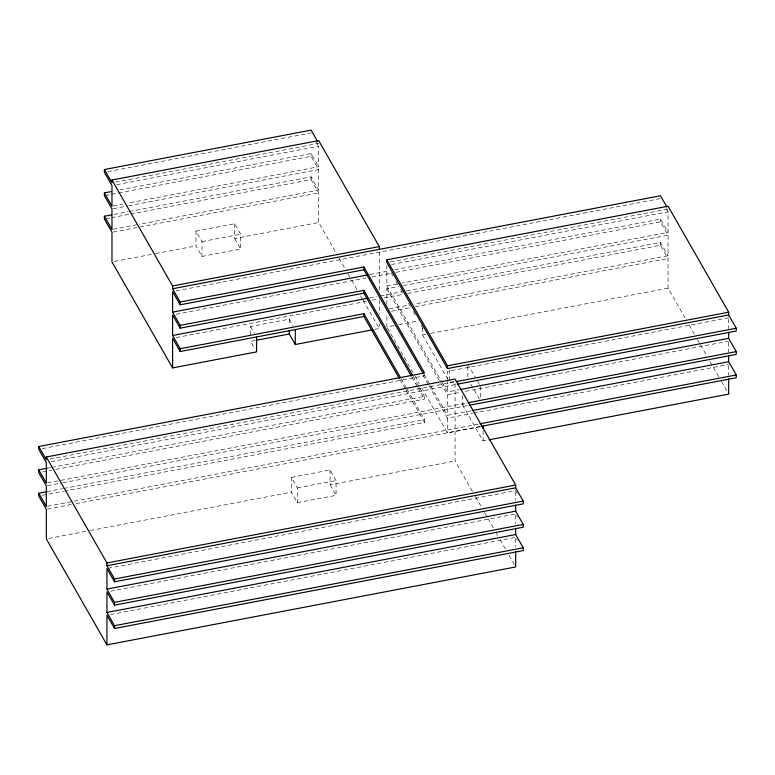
<?xml version="1.0" encoding="UTF-8"?>
<svg xmlns="http://www.w3.org/2000/svg" width="775" height="775" viewBox="0 0 775 775"><rect width="100%" height="100%" fill="white"/><g stroke="black" fill="none" stroke-linecap="round" stroke-linejoin="round"><path stroke-width="0.58" stroke-dasharray="3.88 2.91" d="M107.957 171.643L311.095 132.922M115.543 182.106L318.68 143.385M116.725 184.673L318.68 146.175L318.68 166.741L127.42 203.205M119.834 189.943L311.095 153.489L318.68 166.741M105.584 195.455L110.331 194.544M111.523 194.322L117.461 193.188M118.653 192.965L311.095 156.279L318.68 169.531L318.68 190.098L139.297 224.295M113.16 205.917L122.663 204.106M113.16 208.708L127.42 205.985M128.611 205.763L318.68 169.531M113.896 214.433L128.156 211.72M129.347 211.488L311.095 176.845L318.68 190.098M105.584 218.812L110.331 217.901M111.523 217.678L129.347 214.278M130.529 214.055L311.095 179.635L318.68 192.888L318.68 222.512L336.079 252.95M113.16 229.274L138.115 224.517M113.16 232.064L318.68 192.888M195.978 231.095L234.67 223.713L240.686 234.234L240.686 249.046L202.004 256.428L195.978 245.907L195.978 231.095L202.004 241.606L202.004 256.428M202.004 241.606L240.686 234.234M114.342 261.466L154.574 253.803M155.756 253.57L195.978 245.907M234.67 223.713L234.67 238.535L318.68 222.512M176.148 290.877L660.484 198.545M390.426 261.94L668.06 209.008M391.617 264.498L668.06 211.798L668.06 232.364L402.293 283.03M369.782 274.524L389.961 270.678M394.707 269.778L660.484 219.112L668.06 232.364M176.148 314.233L366.217 277.993M372.155 276.869L391.152 273.246M395.899 272.335L660.484 221.902L668.06 235.154L668.06 255.721L414.16 304.129M386.87 265.408L386.87 285.975L397.546 283.941M386.87 304.488L386.87 288.765L398.728 286.498M403.475 285.597L668.06 235.154M369.782 297.881L376.912 296.525M380.477 295.847L401.828 291.778M406.575 290.867L660.484 242.468L668.06 255.721M176.148 337.59L366.217 301.349M372.155 300.225L379.285 298.859M384.032 297.958L403.019 294.335M407.766 293.434L660.484 245.258L668.06 258.511L668.06 288.145L685.468 318.573M250.577 334.529L250.577 326.546L289.269 319.174L293.095 325.868M389.244 308.876L408.222 305.253M391.617 311.211L410.595 307.597M415.342 306.687L668.06 258.511M255.266 340.467L250.577 341.358L254.946 349.012M393.991 325.577L386.87 326.934L386.87 314.398M398.738 324.667L418.917 320.821M374.558 329.394L379.285 328.493L379.285 323.756M422.482 328.125L422.482 334.955L426.037 334.277M430.784 333.376L668.06 288.145M42.315 448.618L424.516 375.759M728.674 317.779L447.475 371.38L447.475 378.636M454.169 381.542L449.616 382.404L449.616 369.869M49.891 459.081L455.061 381.843L455.061 460.98L472.459 491.408M51.082 461.648L455.061 384.632M47.062 468.284L50.617 467.596M51.809 467.373L424.516 396.325L424.516 399.115L52.991 469.941M442.079 382.501L447.475 391.947L459.343 389.689M42.315 471.975L51.809 470.163M386.87 288.765L447.475 394.737L460.524 392.247M465.271 391.346L728.674 341.136M47.517 482.893L466.918 402.942M462.384 395.628L462.384 404.744L466.947 403.872M47.517 485.683L61.777 482.961M62.969 482.738L468.11 405.499M47.062 491.631L62.494 488.696M63.676 488.463L424.516 419.682L424.516 422.472L64.867 491.03M430.677 385.921L447.475 415.303L471.21 410.779M42.315 495.332L63.676 491.253M428.875 385.562L447.475 418.093L472.392 413.346M473.573 413.114L728.674 364.492M47.517 506.249L478.785 424.032M47.517 509.039L71.281 504.506M76.037 503.605L479.967 426.599M421.668 387.791L447.475 432.905L480.713 426.57M291.352 477.371L330.043 469.999L336.059 480.51L336.059 495.332L297.368 502.704L291.352 492.183L291.352 477.371L297.368 487.892L297.368 502.704M462.384 404.744L483.087 440.936L487.833 440.035M297.368 487.892L336.059 480.51M48.709 538.441L89.154 530.73M90.336 530.507L291.352 492.183M330.043 469.999L330.043 484.811L455.061 460.98M108.122 568.298L515.666 490.614L517.409 493.665M110.505 591.199L515.666 513.97L517.409 517.022M110.505 614.556L515.666 537.327L517.409 540.378M666.316 208.737L668.06 211.798M689.062 324.87L694.468 334.316M697.461 339.557L699.864 343.751M700.464 344.807L706.471 355.299M710.065 361.596L719.064 377.328M721.467 381.532L728.674 394.117M467.838 364.114L475.385 377.318M477.71 381.377L479.444 384.419M470.735 384.012L479.444 399.241M316.345 142.096L318.68 146.175M391.065 272.752L393.468 276.946M395.87 281.141L398.272 285.336M400.665 289.54L403.068 293.735M408.473 303.18L410.866 307.375M413.269 311.569L415.671 315.774M421.067 325.209L423.47 329.414M422.482 334.955L448.434 380.341M386.87 285.975L441.479 381.455M424.07 374.383L430.077 384.875M422.869 375.071L428.275 384.516M387.471 327.98L414.47 375.197M415.071 376.243L419.275 383.596M413.114 376.388L419.12 386.88M419.721 387.926L424.516 396.325M411.912 377.076L417.318 386.522M417.919 387.568L424.516 399.115M339.082 258.191L345.078 268.683M348.082 273.933L351.085 279.174M351.685 280.23L357.081 289.666M360.685 295.963L362.487 299.111M363.088 300.167L379.285 328.493M475.463 496.649L481.459 507.15M484.462 512.391L487.456 517.642M488.056 518.688L494.062 529.18M496.465 533.374L497.666 535.477M500.059 539.671L505.465 549.117M509.059 555.413L515.666 566.951M401.111 378.762L406.517 388.207M407.117 389.253L424.516 419.682M399.91 379.45L405.315 388.895M405.916 389.941L424.516 422.472M234.67 238.535L240.686 249.046M250.577 326.546L254.403 333.24M330.043 484.811L336.059 495.332M728.674 318.99L728.674 328.668M728.674 342.347L728.674 352.024M728.674 365.674L728.674 375.158M660.484 219.112L660.484 221.902M660.484 242.468L660.484 245.258M515.666 491.825L515.666 500.292M515.666 515.181L515.666 523.648M515.666 538.509L515.666 546.801M483.087 430.677L483.087 440.936M480.607 386.454L480.607 398.989M467.838 366.401L467.838 377.793M447.475 379.847L447.475 391.947M447.475 394.737L447.475 415.303M447.475 418.093L447.475 432.905M379.285 252.146L379.285 290.024M379.285 300.051L379.285 314.272M311.095 153.489L311.095 156.279M311.095 176.845L311.095 179.635M289.269 319.174L289.269 326.013"/><path stroke-width="1.16" d="M111.523 191.532L104.392 192.888L111.978 206.14L111.978 185.574L104.392 172.321L104.392 169.531L311.095 130.132L317.517 141.341M104.392 169.531L111.978 182.784L111.978 180.003L318.68 140.595L379.285 246.576L379.285 249.356M256.593 337.067L256.593 351.879L172.583 367.892L111.978 261.921L111.978 232.287L104.392 219.034L104.392 216.244L111.523 214.888M111.978 180.003L172.583 285.975L379.285 246.576M172.583 285.975L172.583 288.765L660.484 195.755L666.897 206.973M728.674 314.989L447.475 368.59L386.87 262.618L386.87 259.828L668.06 206.218L728.674 312.199L728.674 314.989L736.25 328.242L736.25 331.032L457.424 384.187M172.583 288.765L180.168 302.017L363.911 266.988L424.516 372.969L38.75 446.507L38.75 449.297L46.326 462.549L46.326 483.116L38.75 469.863L47.062 468.284M411.312 376.03L363.911 293.134L180.168 328.164L180.168 325.374L172.583 312.122L172.583 291.555L180.168 304.808L363.911 269.778L423.315 373.657M172.583 312.122L367.408 274.98M180.168 325.374L363.911 290.344L412.513 375.342M180.168 328.164L172.583 314.912L172.583 335.478L367.408 298.336M172.583 335.478L180.168 348.731L363.911 313.701L400.51 377.706M172.583 367.892L172.583 338.268L180.168 351.521L363.911 316.491L399.319 378.403M256.438 340.244L289.269 333.986L295.285 344.507L372.184 329.85M386.87 259.828L447.475 365.8L728.674 312.199M38.75 446.507L46.326 459.759L46.326 456.969L455.061 379.062L515.666 485.034L515.666 487.824L523.241 501.076L523.241 503.866L114.516 581.783L106.94 568.53L106.94 589.097L114.516 602.349L114.516 605.139L523.241 527.223L523.241 524.433L515.666 511.18L515.666 505.126M456.243 381.62L736.25 328.242M460.524 389.457L728.674 338.346L736.25 351.598L736.25 354.388L469.292 405.277M468.11 402.719L736.25 351.598M515.666 551.548L515.666 566.951L106.94 644.868L46.326 538.896L46.326 509.262L38.75 496.01L38.75 493.22L47.062 491.631M472.392 410.556L728.674 361.702L736.25 374.955L736.25 377.745L481.159 426.376M479.967 423.809L736.25 374.955M489.015 439.803L728.674 394.117L728.674 378.713M46.326 456.969L106.94 562.95L515.666 485.034M106.94 562.95L106.94 565.74L515.666 487.824M106.94 565.74L114.516 578.993L523.241 501.076M106.94 589.097L515.666 511.18M114.516 602.349L523.241 524.433M114.516 605.139L106.94 591.887L106.94 612.453L515.666 534.537L523.241 547.789L523.241 550.579L114.516 628.496L106.94 615.243L106.94 644.868M106.94 612.453L114.516 625.706L523.241 547.789M104.392 216.244L111.978 229.497L111.978 208.93L104.392 195.678L104.392 192.888M38.75 493.22L46.326 506.472L46.326 485.906L38.75 472.653L38.75 469.863M728.674 332.291L728.674 338.346M728.674 355.647L728.674 361.702M515.666 528.482L515.666 534.537M483.087 426.124L483.087 428.401M447.475 365.8L447.475 368.59M363.911 266.988L363.911 269.778M363.911 290.344L363.911 293.134M363.911 313.701L363.911 316.491M295.285 329.695L295.285 344.507M289.269 330.567L289.269 333.986M180.168 302.017L180.168 304.808M180.168 348.731L180.168 351.521M114.516 578.993L114.516 581.783M114.516 625.706L114.516 628.496"/></g></svg>
